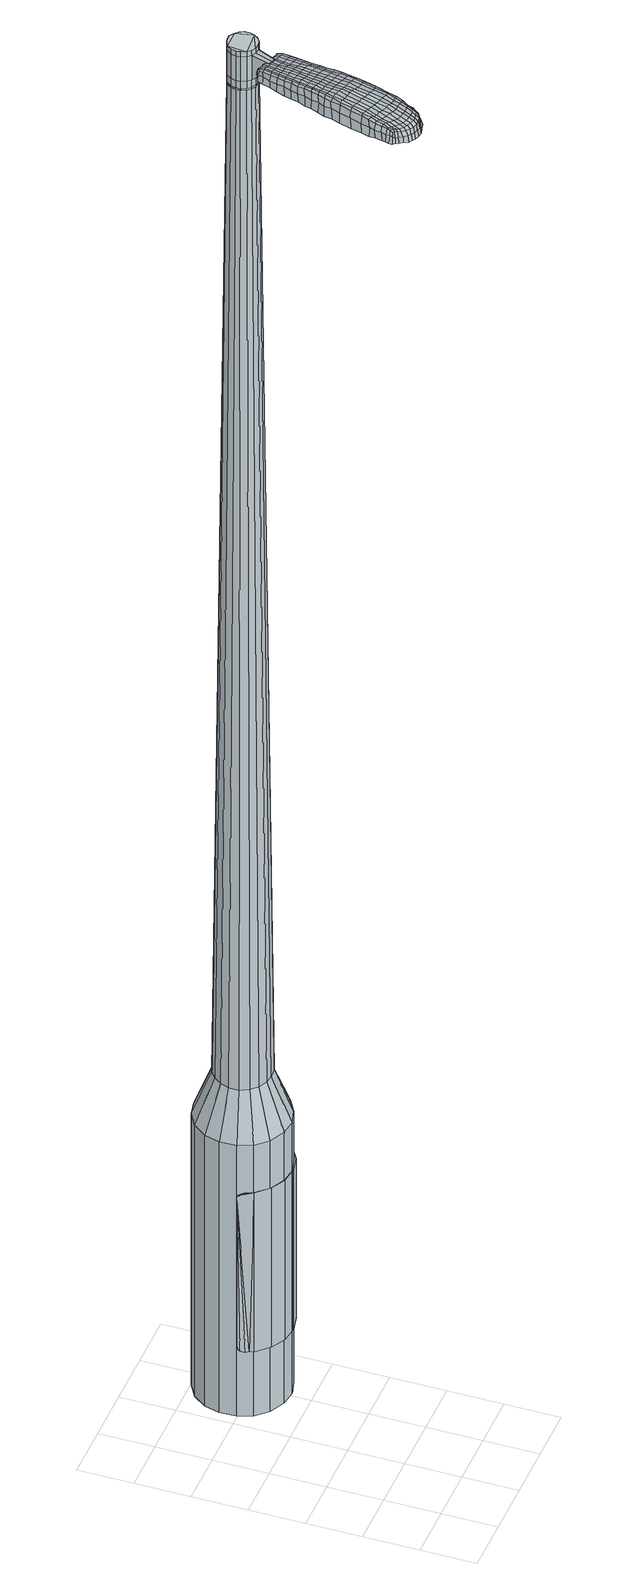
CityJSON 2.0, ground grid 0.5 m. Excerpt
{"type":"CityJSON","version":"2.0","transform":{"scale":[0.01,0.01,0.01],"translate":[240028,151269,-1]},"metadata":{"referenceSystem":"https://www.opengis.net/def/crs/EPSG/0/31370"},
"CityObjects":{
"object1":{"type":"GenericCityObject","attributes":{"cluster":845,"mean_distance_to_centroid":0.303,"new_centroid_x":240029.01,"new_centroid_y":151271.13,"mean_distance_to_camera":9.82,"H1":-1.44,"H2":-12.86,"Z_final":115.42,"cluster2":-1,"proj_x":240022.11,"proj_y":151268.99,"id_line":24039,"bearing_l":342.79,"distance":7.22,"orientation":"right","G_obj":252.79},"geometry":[{"type":"MultiSurface","lod":"2","boundaries":[[[0,1,2,3]],[[1,4,5,2]],[[4,6,7,5]],[[6,8,9,7]],[[8,10,11,9]],[[10,12,13,11]],[[12,14,15,13]],[[14,16,17,15]],[[16,18,19,17]],[[18,20,21,19]],[[20,22,23,21]],[[22,24,25,23]],[[24,26,27,25]],[[26,28,29,27]],[[28,30,31,29]],[[30,32,33,31]],[[32,34,35,33]],[[34,0,3,35]],[[36,37,38,39]],[[38,40,41,42]],[[41,43,42]],[[42,44,45,46]],[[45,47,46]],[[46,48,49,50]],[[49,51,50]],[[42,46,50,38]],[[50,52,39,38]],[[53,36,39]],[[2,5,7,35]],[[7,9,11,15]],[[11,13,15]],[[15,17,19,23]],[[19,21,23]],[[23,25,27,31]],[[27,29,31]],[[15,23,31,7]],[[31,33,35,7]],[[3,2,35]],[[1,0,54,55]],[[0,34,56,54]],[[34,32,57,56]],[[32,30,58,57]],[[30,28,59,58]],[[28,26,60,59]],[[26,24,61,60]],[[24,22,62,61]],[[22,20,63,62]],[[20,18,64,63]],[[18,16,65,64]],[[16,14,66,65]],[[14,12,67,66]],[[12,10,68,67]],[[10,8,69,68]],[[8,6,70,69]],[[6,4,71,70]],[[4,1,55,71]],[[55,54,72,73]],[[54,56,74,72]],[[56,57,75,74]],[[57,58,76,75]],[[58,59,77,76]],[[59,60,78,77]],[[60,61,79,78]],[[61,62,80,79]],[[62,63,81,80]],[[63,64,82,81]],[[64,65,83,82]],[[65,66,84,83]],[[66,67,85,84]],[[67,68,86,85]],[[68,69,87,86]],[[69,70,88,87]],[[70,71,89,88]],[[71,55,73,89]],[[72,90,91,73]],[[92,93,90,72]],[[94,95,93,92]],[[76,96,95,94]],[[97,98,96,76]],[[78,99,98,97]],[[79,100,99,78]],[[80,101,100,79]],[[81,102,101,80]],[[103,104,102,81]],[[83,105,104,103]],[[84,106,105,83]],[[107,108,106,84]],[[109,110,108,107]],[[87,111,110,109]],[[112,113,111,87]],[[114,115,113,112]],[[73,91,115,114]],[[116,117,118,119]],[[120,116,119,121]],[[122,120,121,123]],[[124,122,123,125]],[[126,124,125,127]],[[128,126,127,129]],[[130,128,129,131]],[[132,130,131,133]],[[134,132,133,135]],[[136,134,135,137]],[[138,136,137,139]],[[140,138,139,141]],[[142,140,141,143]],[[144,142,143,145]],[[146,144,145,147]],[[148,146,147,149]],[[74,92,72]],[[74,75,94,92]],[[75,76,94]],[[77,97,76]],[[77,78,97]],[[82,103,81]],[[82,83,103]],[[85,107,84]],[[85,86,109,107]],[[86,87,109]],[[88,112,87]],[[88,89,114,112]],[[89,73,114]],[[150,115,91]],[[150,151,113,115]],[[151,111,113]],[[152,110,111]],[[152,153,108,110]],[[153,106,108]],[[154,104,105]],[[154,102,104]],[[155,98,99]],[[155,96,98]],[[156,95,96]],[[156,157,93,95]],[[157,90,93]],[[39,52,148,158]],[[91,90,159,149]],[[53,39,158,117]],[[90,157,118,159]],[[36,53,117,116]],[[157,156,119,118]],[[37,36,116,120]],[[156,96,121,119]],[[38,37,120,122]],[[96,155,123,121]],[[40,38,122,124]],[[155,99,125,123]],[[41,40,124,126]],[[99,100,127,125]],[[43,41,126,128]],[[100,101,129,127]],[[42,43,128,130]],[[101,102,131,129]],[[44,42,130,132]],[[102,154,133,131]],[[45,44,132,134]],[[154,105,135,133]],[[47,45,134,136]],[[105,106,137,135]],[[46,47,136,138]],[[106,153,139,137]],[[48,46,138,140]],[[153,152,141,139]],[[49,48,140,142]],[[152,111,143,141]],[[51,49,142,144]],[[111,151,145,143]],[[50,51,144,146]],[[151,150,147,145]],[[52,50,146,148]],[[150,91,149,147]],[[148,149,160,161]],[[149,159,162,160]],[[159,118,163,162]],[[118,117,164,163]],[[117,158,165,164]],[[158,148,161,165]],[[166,167,168,169]],[[170,166,169,171]],[[166,170,172,173]],[[167,166,173,174]],[[175,176,177,178]],[[179,175,178,180]],[[175,179,181,182]],[[176,175,182,183]],[[184,185,186,187]],[[188,184,187,189]],[[184,188,190,191]],[[185,184,191,192]],[[193,194,195,196]],[[197,193,196,198]],[[193,197,199,200]],[[194,193,200,201]],[[202,203,204,205]],[[206,202,205,207]],[[202,206,208,209]],[[203,202,209,210]],[[211,212,213,214]],[[215,211,214,216]],[[211,215,217,218]],[[212,211,218,219]],[[220,221,222,223]],[[212,220,223,213]],[[220,212,219,224]],[[221,220,224,225]],[[226,227,228,229]],[[221,226,229,222]],[[226,221,225,230]],[[227,226,230,231]],[[232,170,171,233]],[[227,232,233,228]],[[232,227,231,234]],[[170,232,234,172]],[[235,236,237,238]],[[239,235,238,240]],[[235,239,241,242]],[[236,235,242,243]],[[244,245,246,247]],[[236,244,247,237]],[[244,236,243,248]],[[245,244,248,249]],[[250,251,252,253]],[[245,250,253,246]],[[250,245,249,254]],[[251,250,254,255]],[[256,257,258,259]],[[251,256,259,252]],[[256,251,255,260]],[[257,256,260,261]],[[262,167,174,263]],[[257,262,263,258]],[[262,257,261,264]],[[167,262,264,168]],[[265,266,267,268]],[[269,265,268,270]],[[265,269,271,272]],[[266,265,272,273]],[[274,275,276,277]],[[266,274,277,267]],[[274,266,273,278]],[[275,274,278,279]],[[280,281,282,283]],[[275,280,283,276]],[[280,275,279,284]],[[281,280,284,285]],[[286,179,180,287]],[[281,286,287,282]],[[286,281,285,288]],[[179,286,288,181]],[[289,290,291,292]],[[293,289,292,294]],[[289,293,295,296]],[[290,289,296,297]],[[298,299,300,301]],[[290,298,301,291]],[[298,290,297,302]],[[299,298,302,303]],[[304,305,306,307]],[[299,304,307,300]],[[304,299,303,308]],[[305,304,308,309]],[[310,311,312,313]],[[305,310,313,306]],[[310,305,309,314]],[[311,310,314,315]],[[316,176,183,317]],[[311,316,317,312]],[[316,311,315,318]],[[176,316,318,177]],[[319,205,204,320]],[[321,319,320,322]],[[319,321,323,324]],[[205,319,324,207]],[[325,321,322,326]],[[327,325,326,328]],[[325,327,329,330]],[[321,325,330,323]],[[331,327,328,332]],[[333,331,332,334]],[[331,333,335,336]],[[327,331,336,329]],[[337,333,334,338]],[[339,337,338,340]],[[337,339,341,342]],[[333,337,342,335]],[[343,339,340,344]],[[194,343,344,195]],[[343,194,201,345]],[[339,343,345,341]],[[346,347,192,191]],[[348,346,191,190]],[[346,348,349,350]],[[347,346,350,351]],[[352,353,351,350]],[[354,352,350,349]],[[352,354,355,356]],[[353,352,356,357]],[[358,359,357,356]],[[360,358,356,355]],[[358,360,361,362]],[[359,358,362,363]],[[364,365,363,362]],[[366,364,362,361]],[[364,366,199,197]],[[365,364,197,198]],[[367,368,369,370]],[[269,367,370,271]],[[367,269,270,371]],[[368,367,371,372]],[[373,188,189,374]],[[368,373,374,369]],[[373,368,372,375]],[[188,373,375,190]],[[376,377,378,379]],[[215,376,379,217]],[[376,215,216,380]],[[377,376,380,381]],[[382,383,384,385]],[[377,382,385,378]],[[382,377,381,386]],[[383,382,386,387]],[[388,185,192,389]],[[383,388,389,384]],[[388,383,387,390]],[[185,388,390,186]],[[391,392,393,394]],[[173,391,394,174]],[[391,173,172,395]],[[392,391,395,396]],[[397,398,399,400]],[[392,397,400,393]],[[397,392,396,401]],[[398,397,401,402]],[[403,196,195,404]],[[398,403,404,399]],[[403,398,402,405]],[[196,403,405,198]],[[406,407,408,409]],[[178,406,409,180]],[[406,178,177,410]],[[407,406,410,411]],[[412,200,199,413]],[[407,412,413,408]],[[412,407,411,414]],[[200,412,414,201]],[[415,416,417,418]],[[293,415,418,295]],[[415,293,294,419]],[[416,415,419,420]],[[421,206,207,422]],[[416,421,422,417]],[[421,416,420,423]],[[206,421,423,208]],[[424,425,426,427]],[[239,424,427,241]],[[424,239,240,428]],[[425,424,428,429]],[[430,431,432,433]],[[425,430,433,426]],[[430,425,429,434]],[[431,430,434,435]],[[436,203,210,437]],[[431,436,437,432]],[[436,431,435,438]],[[203,436,438,204]],[[439,440,429,428]],[[238,439,428,240]],[[439,238,237,441]],[[440,439,441,442]],[[443,444,435,434]],[[440,443,434,429]],[[443,440,442,445]],[[444,443,445,446]],[[447,320,204,438]],[[444,447,438,435]],[[447,444,446,448]],[[320,447,448,322]],[[449,450,451,452]],[[296,449,452,297]],[[449,296,295,418]],[[450,449,418,417]],[[453,324,323,454]],[[450,453,454,451]],[[453,450,417,422]],[[324,453,422,207]],[[455,456,442,441]],[[247,455,441,237]],[[455,247,246,457]],[[456,455,457,458]],[[459,460,446,445]],[[456,459,445,442]],[[459,456,458,461]],[[460,459,461,462]],[[463,326,322,448]],[[460,463,448,446]],[[463,460,462,464]],[[326,463,464,328]],[[465,466,467,468]],[[302,465,468,303]],[[465,302,297,452]],[[466,465,452,451]],[[469,330,329,470]],[[466,469,470,467]],[[469,466,451,454]],[[330,469,454,323]],[[471,472,458,457]],[[253,471,457,246]],[[471,253,252,473]],[[472,471,473,474]],[[475,476,462,461]],[[472,475,461,458]],[[475,472,474,477]],[[476,475,477,478]],[[479,332,328,464]],[[476,479,464,462]],[[479,476,478,480]],[[332,479,480,334]],[[481,482,483,484]],[[308,481,484,309]],[[481,308,303,468]],[[482,481,468,467]],[[485,336,335,486]],[[482,485,486,483]],[[485,482,467,470]],[[336,485,470,329]],[[487,488,474,473]],[[259,487,473,252]],[[487,259,258,489]],[[488,487,489,490]],[[491,492,478,477]],[[488,491,477,474]],[[491,488,490,493]],[[492,491,493,494]],[[495,338,334,480]],[[492,495,480,478]],[[495,492,494,496]],[[338,495,496,340]],[[497,498,499,500]],[[314,497,500,315]],[[497,314,309,484]],[[498,497,484,483]],[[501,342,341,502]],[[498,501,502,499]],[[501,498,483,486]],[[342,501,486,335]],[[503,504,490,489]],[[263,503,489,258]],[[503,263,174,394]],[[504,503,394,393]],[[505,506,494,493]],[[504,505,493,490]],[[505,504,393,400]],[[506,505,400,399]],[[507,344,340,496]],[[506,507,496,494]],[[507,506,399,404]],[[344,507,404,195]],[[508,509,411,410]],[[318,508,410,177]],[[508,318,315,500]],[[509,508,500,499]],[[510,345,201,414]],[[509,510,414,411]],[[510,509,499,502]],[[345,510,502,341]],[[511,512,372,371]],[[268,511,371,270]],[[511,268,267,513]],[[512,511,513,514]],[[515,348,190,375]],[[512,515,375,372]],[[515,512,514,516]],[[348,515,516,349]],[[517,518,519,520]],[[218,517,520,219]],[[517,218,217,379]],[[518,517,379,378]],[[521,522,523,524]],[[518,521,524,519]],[[521,518,378,385]],[[522,521,385,384]],[[525,347,351,526]],[[522,525,526,523]],[[525,522,384,389]],[[347,525,389,192]],[[527,528,514,513]],[[277,527,513,267]],[[527,277,276,529]],[[528,527,529,530]],[[531,354,349,516]],[[528,531,516,514]],[[531,528,530,532]],[[354,531,532,355]],[[533,534,535,536]],[[224,533,536,225]],[[533,224,219,520]],[[534,533,520,519]],[[537,538,539,540]],[[534,537,540,535]],[[537,534,519,524]],[[538,537,524,523]],[[541,353,357,542]],[[538,541,542,539]],[[541,538,523,526]],[[353,541,526,351]],[[543,544,530,529]],[[283,543,529,276]],[[543,283,282,545]],[[544,543,545,546]],[[547,360,355,532]],[[544,547,532,530]],[[547,544,546,548]],[[360,547,548,361]],[[549,550,551,552]],[[230,549,552,231]],[[549,230,225,536]],[[550,549,536,535]],[[553,554,555,556]],[[550,553,556,551]],[[553,550,535,540]],[[554,553,540,539]],[[557,359,363,558]],[[554,557,558,555]],[[557,554,539,542]],[[359,557,542,357]],[[559,560,546,545]],[[287,559,545,282]],[[559,287,180,409]],[[560,559,409,408]],[[561,366,361,548]],[[560,561,548,546]],[[561,560,408,413]],[[366,561,413,199]],[[562,563,396,395]],[[234,562,395,172]],[[562,234,231,552]],[[563,562,552,551]],[[564,565,402,401]],[[563,564,401,396]],[[564,563,551,556]],[[565,564,556,555]],[[566,365,198,405]],[[565,566,405,402]],[[566,565,555,558]],[[365,566,558,363]],[[567,568,569,570]],[[570,569,571,572]],[[573,571,569,574]],[[574,569,568,575]],[[576,577,578,579]],[[579,578,580,581]],[[582,580,578,583]],[[583,578,577,584]],[[585,586,587,588]],[[588,587,589,590]],[[591,589,587,592]],[[592,587,586,593]],[[594,595,596,597]],[[597,596,598,599]],[[600,598,596,601]],[[601,596,595,602]],[[603,604,605,606]],[[606,605,607,608]],[[609,607,605,610]],[[610,605,604,611]],[[612,613,614,615]],[[615,614,616,617]],[[618,616,614,619]],[[619,614,613,620]],[[621,622,623,624]],[[624,623,613,612]],[[620,613,623,625]],[[625,623,622,626]],[[627,628,629,630]],[[630,629,622,621]],[[626,622,629,631]],[[631,629,628,632]],[[572,571,633,634]],[[634,633,628,627]],[[632,628,633,635]],[[635,633,571,573]],[[636,637,638,639]],[[639,638,640,641]],[[642,640,638,643]],[[643,638,637,644]],[[645,646,647,648]],[[648,647,637,636]],[[644,637,647,649]],[[649,647,646,650]],[[651,652,653,654]],[[654,653,646,645]],[[650,646,653,655]],[[655,653,652,656]],[[657,658,659,660]],[[660,659,652,651]],[[656,652,659,661]],[[661,659,658,662]],[[575,568,663,664]],[[664,663,658,657]],[[662,658,663,665]],[[665,663,568,567]],[[666,667,668,669]],[[669,668,670,671]],[[672,670,668,673]],[[673,668,667,674]],[[675,676,677,678]],[[678,677,667,666]],[[674,667,677,679]],[[679,677,676,680]],[[681,682,683,684]],[[684,683,676,675]],[[680,676,683,685]],[[685,683,682,686]],[[581,580,687,688]],[[688,687,682,681]],[[686,682,687,689]],[[689,687,580,582]],[[690,691,692,693]],[[693,692,694,695]],[[696,694,692,697]],[[697,692,691,698]],[[699,700,701,702]],[[702,701,691,690]],[[698,691,701,703]],[[703,701,700,704]],[[705,706,707,708]],[[708,707,700,699]],[[704,700,707,709]],[[709,707,706,710]],[[711,712,713,714]],[[714,713,706,705]],[[710,706,713,715]],[[715,713,712,716]],[[584,577,717,718]],[[718,717,712,711]],[[716,712,717,719]],[[719,717,577,576]],[[603,606,720,721]],[[721,720,722,723]],[[724,722,720,725]],[[725,720,606,608]],[[723,722,726,727]],[[727,726,728,729]],[[730,728,726,731]],[[731,726,722,724]],[[729,728,732,733]],[[733,732,734,735]],[[736,734,732,737]],[[737,732,728,730]],[[735,734,738,739]],[[739,738,740,741]],[[742,740,738,743]],[[743,738,734,736]],[[741,740,744,745]],[[745,744,595,594]],[[602,595,744,746]],[[746,744,740,742]],[[593,747,748,592]],[[592,748,749,591]],[[750,749,748,751]],[[751,748,747,752]],[[752,753,754,751]],[[751,754,755,750]],[[756,755,754,757]],[[757,754,753,758]],[[758,759,760,757]],[[757,760,761,756]],[[762,761,760,763]],[[763,760,759,764]],[[764,765,766,763]],[[763,766,767,762]],[[600,767,766,598]],[[598,766,765,599]],[[768,769,770,771]],[[771,770,670,672]],[[671,670,770,772]],[[772,770,769,773]],[[590,589,774,775]],[[775,774,769,768]],[[773,769,774,776]],[[776,774,589,591]],[[777,778,779,780]],[[780,779,616,618]],[[617,616,779,781]],[[781,779,778,782]],[[783,784,785,786]],[[786,785,778,777]],[[782,778,785,787]],[[787,785,784,788]],[[593,586,789,790]],[[790,789,784,783]],[[788,784,789,791]],[[791,789,586,585]],[[792,793,794,795]],[[795,794,574,575]],[[573,574,794,796]],[[796,794,793,797]],[[798,799,800,801]],[[801,800,793,792]],[[797,793,800,802]],[[802,800,799,803]],[[594,597,804,805]],[[805,804,799,798]],[[803,799,804,806]],[[806,804,597,599]],[[807,808,809,810]],[[810,809,579,581]],[[576,579,809,811]],[[811,809,808,812]],[[600,601,813,814]],[[814,813,808,807]],[[812,808,813,815]],[[815,813,601,602]],[[816,817,818,819]],[[819,818,694,696]],[[695,694,818,820]],[[820,818,817,821]],[[608,607,822,823]],[[823,822,817,816]],[[821,817,822,824]],[[824,822,607,609]],[[825,826,827,828]],[[828,827,640,642]],[[641,640,827,829]],[[829,827,826,830]],[[831,832,833,834]],[[834,833,826,825]],[[830,826,833,835]],[[835,833,832,836]],[[611,604,837,838]],[[838,837,832,831]],[[836,832,837,839]],[[839,837,604,603]],[[830,840,841,829]],[[829,841,639,641]],[[636,639,841,842]],[[842,841,840,843]],[[836,844,845,835]],[[835,845,840,830]],[[843,840,845,846]],[[846,845,844,847]],[[603,721,161,839]],[[839,161,844,836]],[[847,844,161,848]],[[848,161,721,723]],[[849,850,851,852]],[[852,851,697,698]],[[696,697,851,819]],[[819,851,850,816]],[[724,725,853,854]],[[854,853,850,849]],[[816,850,853,823]],[[823,853,725,608]],[[843,855,856,842]],[[842,856,648,636]],[[645,648,856,857]],[[856,855,857]],[[847,858,859,846]],[[846,859,855,843]],[[857,855,859,860]],[[860,859,858,861]],[[723,727,862,848]],[[848,862,858,847]],[[861,858,862,863]],[[863,862,727,729]],[[864,865,866,867]],[[867,866,703,704]],[[698,703,866,852]],[[852,866,865,849]],[[730,731,868,869]],[[869,868,865,864]],[[849,865,868,854]],[[854,868,731,724]],[[870,871,857]],[[857,871,654,645]],[[651,654,871,872]],[[872,871,870,873]],[[861,874,875,860]],[[860,875,870,857]],[[873,870,875,876]],[[876,875,874,877]],[[729,733,878,863]],[[863,878,874,861]],[[877,874,878,879]],[[879,878,733,735]],[[880,881,882,883]],[[883,882,709,710]],[[704,709,882,867]],[[867,882,881,864]],[[736,737,884,885]],[[885,884,881,880]],[[864,881,884,869]],[[869,884,737,730]],[[873,886,887,872]],[[872,887,660,651]],[[657,660,887,888]],[[888,887,886,889]],[[877,890,891,876]],[[876,891,886,873]],[[889,886,891,892]],[[892,891,890,893]],[[735,739,894,879]],[[879,894,890,877]],[[893,890,894,895]],[[895,894,739,741]],[[896,897,898,899]],[[899,898,715,716]],[[710,715,898,883]],[[883,898,897,880]],[[742,743,900,901]],[[901,900,897,896]],[[880,897,900,885]],[[885,900,743,736]],[[889,902,903,888]],[[888,903,664,657]],[[575,664,903,795]],[[795,903,902,792]],[[893,904,905,892]],[[892,905,902,889]],[[792,902,905,801]],[[801,905,904,798]],[[741,745,906,895]],[[895,906,904,893]],[[798,904,906,805]],[[805,906,745,594]],[[812,907,908,811]],[[811,908,719,576]],[[716,719,908,899]],[[899,908,907,896]],[[602,746,909,815]],[[815,909,907,812]],[[896,907,909,901]],[[901,909,746,742]],[[773,910,911,772]],[[772,911,669,671]],[[666,669,911,912]],[[912,911,910,913]],[[591,749,914,776]],[[776,914,910,773]],[[913,910,914,915]],[[915,914,749,750]],[[916,917,918,919]],[[919,918,619,620]],[[618,619,918,780]],[[780,918,917,777]],[[920,921,922,923]],[[923,922,917,916]],[[777,917,922,786]],[[786,922,921,783]],[[752,747,924,925]],[[925,924,921,920]],[[783,921,924,790]],[[790,924,747,593]],[[913,926,927,912]],[[912,927,678,666]],[[675,678,927,928]],[[928,927,926,929]],[[750,755,930,915]],[[915,930,926,913]],[[929,926,930,931]],[[931,930,755,756]],[[932,933,934,935]],[[935,934,625,626]],[[620,625,934,919]],[[919,934,933,916]],[[936,937,938,939]],[[939,938,933,932]],[[916,933,938,923]],[[923,938,937,920]],[[758,753,940,941]],[[941,940,937,936]],[[920,937,940,925]],[[925,940,753,752]],[[929,942,943,928]],[[928,943,684,675]],[[681,684,943,944]],[[944,943,942,945]],[[756,761,946,931]],[[931,946,942,929]],[[945,942,946,947]],[[947,946,761,762]],[[948,949,950,951]],[[951,950,631,632]],[[626,631,950,935]],[[935,950,949,932]],[[952,953,954,955]],[[955,954,949,948]],[[932,949,954,939]],[[939,954,953,936]],[[764,759,956,957]],[[957,956,953,952]],[[936,953,956,941]],[[941,956,759,758]],[[945,958,959,944]],[[944,959,688,681]],[[581,688,959,810]],[[810,959,958,807]],[[762,767,960,947]],[[947,960,958,945]],[[807,958,960,814]],[[814,960,767,600]],[[797,961,962,796]],[[796,962,635,573]],[[632,635,962,951]],[[951,962,961,948]],[[803,963,964,802]],[[802,964,961,797]],[[948,961,964,955]],[[955,964,963,952]],[[599,765,965,806]],[[806,965,963,803]],[[952,963,965,957]],[[957,965,765,764]],[[567,570,169,168]],[[570,572,171,169]],[[582,583,182,181]],[[583,584,183,182]],[[585,588,187,186]],[[588,590,189,187]],[[609,610,209,208]],[[610,611,210,209]],[[612,615,214,213]],[[615,617,216,214]],[[621,624,223,222]],[[624,612,213,223]],[[627,630,229,228]],[[630,621,222,229]],[[572,634,233,171]],[[634,627,228,233]],[[642,643,242,241]],[[643,644,243,242]],[[644,649,248,243]],[[649,650,249,248]],[[650,655,254,249]],[[655,656,255,254]],[[656,661,260,255]],[[661,662,261,260]],[[662,665,264,261]],[[665,567,168,264]],[[672,673,272,271]],[[673,674,273,272]],[[674,679,278,273]],[[679,680,279,278]],[[680,685,284,279]],[[685,686,285,284]],[[686,689,288,285]],[[689,582,181,288]],[[690,693,292,291]],[[693,695,294,292]],[[699,702,301,300]],[[702,690,291,301]],[[705,708,307,306]],[[708,699,300,307]],[[711,714,313,312]],[[714,705,306,313]],[[584,718,317,183]],[[718,711,312,317]],[[768,771,370,369]],[[771,672,271,370]],[[590,775,374,189]],[[775,768,369,374]],[[617,781,380,216]],[[781,782,381,380]],[[782,787,386,381]],[[787,788,387,386]],[[788,791,390,387]],[[791,585,186,390]],[[695,820,419,294]],[[820,821,420,419]],[[821,824,423,420]],[[824,609,208,423]],[[825,828,427,426]],[[828,642,241,427]],[[831,834,433,432]],[[834,825,426,433]],[[611,838,437,210]],[[838,831,432,437]],[[966,967,968,969]],[[970,971,969,968]],[[972,973,974,975]],[[976,977,978,979]],[[967,980,981,968]],[[982,970,968,981]],[[983,972,975,984]],[[985,986,977,976]],[[980,987,988,981]],[[988,989,982,981]],[[990,983,984,991]],[[992,986,985,993]],[[987,994,995,988]],[[995,996,989,988]],[[997,990,991,998]],[[999,992,993,1000]],[[1001,1002,1003,1004]],[[1005,1006,1002,1001]],[[1005,1007,1008,1006]],[[1007,1009,1010,1008]],[[1011,1012,1013,1014]],[[1015,1016,1012,1011]],[[1017,1018,1016,1015]],[[1019,1020,1018,1017]],[[1014,1003,1002,1011]],[[1011,1002,1006,1015]],[[1006,1008,1017,1015]],[[1008,1010,1019,1017]],[[975,974,971,970]],[[984,975,970,982]],[[989,991,984,982]],[[996,998,991,989]],[[976,979,973,972]],[[985,976,972,983]],[[993,985,983,990]],[[1000,993,990,997]],[[977,1001,1004,978]],[[986,1005,1001,977]],[[1007,1005,986,992]],[[1009,1007,992,999]],[[1021,1022,1023,1024]],[[1023,1025,1026,1027]],[[1023,1027,1028,1029]],[[1023,1029,1024]],[[1030,1021,1024,1031]],[[1032,1031,1024,1033]],[[1034,1033,1024]],[[1035,1023,1022,1036]],[[1037,1035,1036,1038]],[[1039,1037,1038,1040]],[[1041,1039,1040,1042]],[[1043,1041,1042,1044]],[[1044,1045,1046,1047]],[[1044,1047,1048,1049]],[[1044,1049,1050,1051]],[[1050,1052,1053,1054]],[[1050,1054,1055,1056]],[[1050,1056,1051]],[[1044,1051,1043]],[[1057,1058,1022,1021]],[[1059,1060,1025,1023]],[[1061,1062,1034,1024]],[[1058,1063,1036,1022]],[[1064,1059,1023,1035]],[[1063,1065,1038,1036]],[[1066,1064,1035,1037]],[[1065,1067,1040,1038]],[[1068,1066,1037,1039]],[[1067,1069,1042,1040]],[[1070,1068,1039,1041]],[[1069,1071,1044,1042]],[[1072,1070,1041,1043]],[[1071,1073,1045,1044]],[[1074,1075,1052,1050]],[[1076,1072,1043,1051]],[[1046,1045,1073,1077]],[[1047,1046,1077,1078]],[[1048,1047,1078,1079]],[[1049,1048,1079,1080]],[[1050,1049,1080,1074]],[[1081,1057,1021,1030]],[[1082,1081,1030,1031]],[[1083,1082,1031,1032]],[[1084,1083,1032,1033]],[[1062,1084,1033,1034]],[[1026,1025,1060,1085]],[[1053,1052,1075,1086]],[[1027,1026,1085,1087]],[[1028,1027,1087,1088]],[[1029,1028,1088,1089]],[[1024,1029,1089,1061]],[[1054,1053,1086,1090]],[[1055,1054,1090,1091]],[[1056,1055,1091,1092]],[[1051,1056,1092,1076]]]}]}
},
"vertices":[
[90,170,384],[76,177,384],[76,177,96],[90,170,96],[66,188,384],[66,188,96],[61,201,384],[61,201,96],[60,216,384],[60,216,96],[64,230,384],[64,230,96],[73,242,384],[73,242,96],[86,250,384],[86,250,96],[100,253,384],[100,253,96],[115,251,384],[115,251,96],[128,244,384],[128,244,96],[138,234,384],[138,234,96],[143,220,384],[143,220,96],[144,205,384],[144,205,96],[140,191,384],[140,191,96],[131,180,384],[131,180,96],[118,172,384],[118,172,96],[104,168,384],[104,168,96],[107,198,1524],[111,201,1524],[114,205,1524],[98,198,1524],[115,209,1524],[115,214,1524],[110,221,1524],[113,218,1524],[106,224,1524],[101,224,1524],[93,221,1524],[97,223,1524],[90,217,1524],[89,212,1524],[91,203,1524],[89,208,1524],[94,200,1524],[103,197,1524],[95,187,429],[87,191,429],[103,186,429],[112,187,429],[119,192,429],[124,199,429],[127,208,429],[127,216,429],[123,224,429],[117,231,429],[110,235,429],[101,236,429],[92,234,429],[85,229,429],[80,222,429],[77,214,429],[77,205,429],[81,197,429],[98,198,1483],[94,200,1483],[103,197,1483],[107,198,1483],[111,201,1483],[114,205,1483],[115,209,1483],[115,214,1483],[113,218,1483],[110,221,1483],[106,224,1483],[101,224,1483],[97,223,1483],[93,221,1483],[90,217,1483],[89,212,1483],[89,208,1483],[91,203,1483],[98,198,1485],[94,200,1485],[103,198,1483],[103,198,1485],[107,199,1483],[107,199,1485],[111,201,1485],[113,205,1483],[113,205,1485],[115,209,1485],[115,214,1485],[113,218,1485],[110,221,1485],[106,223,1483],[106,223,1485],[101,224,1485],[97,223,1485],[93,220,1483],[93,220,1485],[91,217,1483],[91,217,1485],[89,212,1485],[90,208,1483],[90,208,1485],[91,204,1483],[91,204,1485],[107,198,1519],[103,197,1519],[103,197,1493],[107,198,1493],[111,201,1519],[111,201,1493],[114,205,1519],[114,205,1493],[115,209,1519],[115,209,1493],[115,214,1519],[115,214,1493],[113,218,1519],[113,218,1493],[110,221,1519],[110,221,1493],[106,224,1519],[106,224,1493],[101,224,1519],[101,224,1493],[97,223,1519],[97,223,1493],[93,221,1519],[93,221,1493],[90,217,1519],[90,217,1493],[89,212,1519],[89,212,1493],[89,208,1519],[89,208,1493],[91,203,1519],[91,203,1493],[94,200,1519],[94,200,1493],[91,203,1485],[89,208,1485],[90,217,1485],[93,221,1485],[106,224,1485],[114,205,1485],[107,198,1485],[103,197,1485],[98,198,1519],[98,198,1493],[89,181,1513],[89,181,1518],[93,180,1513],[96,179,1513],[96,179,1518],[93,180,1518],[52,115,1519],[54,122,1518],[52,121,1509],[50,114,1510],[49,107,1519],[47,106,1510],[51,107,1526],[54,116,1525],[56,122,1525],[89,103,1519],[91,110,1518],[89,112,1525],[88,105,1525],[86,95,1519],[85,96,1526],[87,93,1510],[90,102,1510],[92,109,1509],[50,39,1519],[47,40,1519],[46,39,1513],[50,38,1513],[54,38,1519],[54,37,1513],[55,40,1524],[51,40,1524],[47,41,1524],[72,109,1530],[74,116,1529],[71,117,1529],[69,110,1530],[69,101,1531],[66,102,1531],[73,99,1530],[76,108,1530],[78,115,1529],[96,186,1512],[93,187,1512],[93,186,1517],[95,185,1517],[99,186,1512],[98,184,1517],[99,185,1506],[96,186,1506],[93,186,1506],[36,58,1519],[36,61,1519],[35,61,1512],[34,58,1512],[36,56,1518],[34,55,1512],[37,56,1522],[37,58,1523],[38,61,1524],[37,66,1519],[38,72,1519],[37,71,1512],[36,65,1512],[39,66,1524],[40,72,1525],[40,77,1519],[42,85,1519],[40,84,1511],[38,77,1511],[41,78,1526],[44,85,1526],[46,96,1519],[44,95,1510],[47,96,1526],[78,184,1513],[75,177,1513],[76,177,1518],[79,185,1517],[80,189,1512],[80,188,1516],[79,189,1506],[76,184,1507],[74,177,1507],[72,170,1514],[70,163,1515],[71,163,1520],[74,170,1519],[71,170,1507],[68,162,1507],[67,156,1515],[64,149,1516],[66,150,1522],[69,156,1521],[65,155,1508],[63,148,1508],[62,142,1517],[59,135,1517],[61,136,1524],[64,143,1523],[60,141,1508],[58,135,1509],[57,128,1518],[59,129,1524],[55,128,1509],[70,47,1519],[71,50,1519],[70,50,1524],[68,47,1523],[68,45,1518],[68,45,1522],[69,43,1512],[71,45,1512],[72,48,1512],[73,54,1519],[75,60,1519],[74,61,1525],[72,55,1524],[74,53,1512],[76,58,1512],[77,65,1519],[80,73,1519],[78,74,1526],[76,66,1526],[78,64,1511],[81,71,1511],[83,84,1519],[82,85,1526],[84,82,1510],[107,175,1513],[105,168,1513],[106,166,1507],[107,174,1507],[108,181,1512],[108,180,1506],[107,180,1516],[106,176,1517],[104,169,1518],[103,160,1514],[101,153,1515],[102,152,1507],[104,159,1507],[102,162,1519],[100,154,1520],[99,146,1515],[98,139,1516],[99,137,1508],[100,144,1508],[98,147,1521],[97,140,1522],[96,131,1517],[94,124,1517],[95,123,1509],[97,130,1508],[95,133,1523],[93,126,1524],[92,117,1518],[93,116,1509],[91,119,1524],[94,180,1519],[91,181,1519],[92,173,1520],[89,174,1520],[94,172,1520],[96,179,1519],[89,166,1522],[87,167,1522],[87,159,1523],[85,160,1523],[90,158,1523],[92,165,1521],[85,152,1524],[82,153,1524],[83,145,1525],[80,145,1525],[86,144,1525],[88,151,1524],[81,138,1526],[78,138,1526],[79,130,1527],[76,131,1527],[82,129,1527],[84,137,1526],[76,123,1528],[73,124,1528],[80,122,1528],[52,43,1527],[48,44,1527],[56,43,1526],[57,47,1527],[53,47,1528],[49,48,1528],[55,53,1529],[51,54,1529],[59,53,1528],[61,60,1530],[57,60,1530],[53,61,1530],[59,67,1531],[56,68,1531],[63,66,1530],[66,75,1531],[62,76,1531],[58,77,1531],[66,88,1531],[62,89,1531],[69,87,1531],[67,43,1518],[64,41,1519],[65,40,1513],[68,42,1513],[66,44,1523],[64,43,1523],[59,40,1519],[60,39,1513],[60,41,1524],[36,53,1518],[37,51,1518],[38,52,1523],[37,54,1523],[35,53,1513],[36,50,1513],[38,47,1519],[41,44,1519],[41,46,1524],[39,49,1523],[38,47,1513],[40,43,1513],[43,42,1519],[44,43,1524],[43,41,1513],[55,115,1528],[57,115,1528],[59,121,1528],[58,122,1527],[52,107,1528],[54,106,1529],[60,114,1529],[63,112,1530],[65,119,1529],[62,120,1528],[57,105,1529],[60,104,1530],[66,111,1530],[68,118,1529],[63,103,1531],[86,105,1528],[84,106,1529],[81,98,1529],[84,97,1528],[88,112,1527],[86,113,1528],[80,107,1529],[77,98,1530],[82,114,1528],[107,183,1512],[105,183,1512],[104,182,1517],[106,182,1517],[108,182,1506],[106,182,1506],[102,184,1512],[101,183,1517],[102,183,1506],[82,191,1512],[83,190,1512],[82,190,1506],[81,190,1506],[82,190,1517],[83,189,1517],[86,190,1512],[88,189,1512],[87,188,1506],[85,189,1506],[86,188,1517],[88,188,1517],[91,188,1512],[90,187,1506],[90,187,1517],[80,184,1519],[82,184,1519],[78,177,1520],[79,177,1520],[84,183,1519],[86,182,1519],[82,176,1520],[84,175,1520],[89,182,1519],[87,175,1520],[105,177,1519],[103,177,1519],[101,170,1520],[103,169,1520],[100,178,1519],[98,171,1520],[75,170,1521],[77,170,1521],[73,163,1522],[74,163,1522],[79,169,1521],[82,168,1521],[77,162,1522],[79,161,1523],[84,168,1522],[82,160,1523],[101,162,1521],[99,163,1521],[97,156,1522],[99,155,1522],[96,164,1521],[94,157,1522],[70,156,1523],[72,156,1523],[68,149,1524],[69,149,1524],[74,155,1523],[77,154,1524],[72,148,1525],[75,147,1525],[80,153,1524],[77,146,1525],[97,148,1523],[95,148,1523],[93,141,1524],[95,141,1524],[92,150,1524],[90,142,1525],[65,142,1525],[67,142,1525],[63,136,1526],[64,135,1526],[69,141,1526],[72,140,1526],[67,134,1527],[70,133,1527],[75,139,1526],[73,132,1527],[93,134,1525],[91,134,1525],[89,127,1526],[92,126,1526],[88,135,1526],[86,128,1527],[60,129,1527],[62,128,1527],[64,127,1527],[67,126,1528],[70,125,1528],[90,119,1527],[88,120,1527],[84,121,1528],[67,47,1525],[65,45,1525],[68,50,1526],[66,49,1526],[60,44,1526],[62,48,1527],[38,56,1525],[39,54,1525],[39,58,1526],[38,60,1525],[40,51,1525],[42,48,1526],[43,52,1527],[41,55,1526],[45,46,1526],[46,50,1527],[70,55,1526],[68,54,1527],[73,60,1527],[70,60,1528],[64,53,1528],[66,60,1529],[40,65,1526],[41,63,1527],[42,69,1528],[41,71,1527],[43,61,1527],[45,58,1528],[47,65,1529],[44,67,1528],[48,56,1528],[50,63,1530],[75,66,1528],[72,66,1529],[77,74,1528],[75,74,1529],[68,66,1529],[71,74,1530],[43,77,1528],[44,75,1528],[47,83,1529],[45,85,1528],[46,73,1529],[49,72,1530],[52,80,1530],[49,82,1530],[52,70,1530],[55,78,1531],[80,86,1529],[78,86,1529],[74,86,1530],[49,96,1528],[50,95,1529],[53,93,1530],[56,92,1530],[59,91,1531],[54,120,1509],[56,121,1518],[54,114,1518],[52,114,1509],[51,106,1519],[49,105,1510],[53,107,1525],[56,115,1525],[58,121,1525],[87,112,1525],[89,111,1518],[87,104,1518],[86,105,1525],[84,96,1519],[83,97,1525],[85,94,1510],[88,102,1509],[90,109,1509],[47,41,1513],[48,42,1519],[51,41,1519],[50,40,1513],[54,41,1519],[54,40,1513],[55,42,1524],[51,42,1524],[48,43,1524],[71,117,1528],[74,116,1528],[72,109,1529],[69,110,1529],[69,100,1529],[66,101,1529],[73,99,1529],[75,108,1529],[77,115,1528],[92,184,1516],[93,185,1512],[95,184,1512],[95,183,1516],[98,183,1512],[97,183,1516],[98,182,1506],[95,183,1506],[92,184,1506],[37,61,1512],[38,61,1519],[38,58,1518],[36,57,1512],[38,56,1518],[36,55,1512],[39,56,1522],[39,58,1523],[40,61,1523],[39,70,1512],[40,71,1519],[39,66,1519],[38,65,1512],[41,66,1524],[42,71,1525],[42,84,1511],[44,84,1519],[42,77,1519],[40,76,1511],[43,77,1525],[46,85,1526],[47,95,1519],[46,94,1510],[49,96,1526],[78,177,1518],[77,176,1513],[80,183,1513],[81,184,1517],[82,188,1512],[82,187,1515],[80,188,1506],[78,183,1506],[76,176,1507],[73,163,1520],[72,162,1514],[74,169,1514],[76,170,1519],[73,169,1507],[70,162,1507],[68,149,1522],[66,148,1516],[69,155,1515],[70,156,1521],[67,155,1508],[65,148,1508],[63,135,1523],[61,135,1517],[64,141,1516],[65,142,1522],[62,141,1508],[59,134,1508],[59,128,1517],[60,128,1524],[57,127,1509],[68,51,1523],[69,51,1519],[68,48,1518],[67,48,1523],[67,46,1518],[66,47,1522],[68,45,1512],[69,46,1512],[70,49,1512],[72,61,1525],[73,60,1519],[71,55,1519],[70,56,1524],[72,54,1512],[74,59,1512],[77,74,1526],[78,73,1519],[75,66,1519],[74,67,1525],[76,64,1511],[79,72,1511],[81,84,1519],[80,86,1526],[82,83,1510],[104,167,1507],[103,168,1513],[105,175,1513],[105,174,1506],[106,180,1512],[106,179,1506],[105,180,1515],[104,176,1517],[102,169,1518],[100,152,1507],[99,154,1514],[101,161,1514],[102,160,1507],[100,162,1519],[98,155,1520],[97,138,1508],[96,139,1516],[98,146,1515],[99,145,1508],[97,147,1521],[95,140,1522],[93,123,1508],[92,125,1517],[94,132,1516],[95,130,1508],[93,133,1522],[91,126,1523],[90,118,1517],[91,116,1509],[89,119,1524],[93,179,1518],[91,180,1518],[91,172,1519],[89,173,1519],[94,172,1519],[96,178,1518],[89,165,1520],[87,166,1520],[87,158,1521],[84,159,1521],[90,157,1521],[92,164,1520],[85,151,1523],[82,152,1523],[83,144,1524],[80,145,1524],[86,143,1524],[88,150,1523],[80,137,1525],[78,138,1525],[78,130,1526],[75,131,1526],[81,129,1526],[84,136,1525],[76,123,1527],[73,124,1527],[79,122,1527],[49,45,1526],[52,44,1526],[55,44,1525],[57,48,1526],[53,48,1526],[50,49,1526],[52,55,1528],[55,54,1528],[59,54,1527],[61,60,1528],[57,61,1529],[54,62,1529],[56,69,1530],[59,68,1530],[63,67,1529],[65,75,1530],[62,76,1530],[59,77,1530],[62,89,1530],[66,88,1530],[69,87,1530],[64,42,1513],[63,43,1518],[66,45,1518],[67,44,1512],[65,46,1523],[63,45,1523],[59,42,1519],[59,41,1513],[59,43,1523],[40,53,1523],[39,52,1518],[38,54,1518],[39,55,1523],[37,54,1512],[38,51,1512],[43,47,1523],[42,46,1519],[40,49,1519],[41,50,1523],[39,48,1513],[42,45,1513],[45,43,1519],[45,45,1524],[44,43,1513],[60,121,1527],[58,114,1527],[57,115,1527],[59,121,1526],[54,106,1527],[55,106,1528],[65,119,1528],[63,112,1528],[60,113,1528],[62,120,1527],[57,105,1528],[60,104,1529],[66,111,1529],[68,118,1528],[63,102,1529],[81,98,1528],[83,106,1527],[85,106,1527],[82,97,1527],[87,112,1526],[85,113,1527],[79,107,1528],[77,98,1528],[81,114,1527],[104,181,1516],[105,181,1512],[106,181,1512],[105,181,1516],[106,180,1506],[105,180,1506],[101,182,1512],[101,182,1516],[102,181,1506],[82,188,1506],[83,188,1512],[82,189,1512],[81,188,1506],[82,188,1516],[83,187,1516],[87,186,1506],[87,187,1512],[85,188,1512],[84,187,1506],[85,187,1516],[87,186,1516],[90,186,1512],[89,185,1506],[90,185,1516],[82,183,1518],[81,183,1518],[79,177,1519],[79,176,1519],[86,182,1518],[84,182,1518],[82,176,1519],[84,175,1519],[86,174,1519],[101,170,1519],[102,176,1518],[103,176,1518],[102,169,1519],[99,177,1518],[98,171,1519],[77,169,1520],[76,170,1520],[74,162,1521],[82,168,1520],[79,169,1520],[77,161,1521],[79,161,1521],[84,167,1520],[82,160,1521],[97,155,1521],[99,162,1520],[100,162,1520],[98,155,1521],[95,163,1520],[93,156,1521],[72,155,1522],[71,156,1522],[69,149,1523],[70,148,1523],[77,154,1522],[74,154,1522],[72,147,1523],[75,147,1524],[80,153,1523],[77,146,1524],[93,141,1523],[95,148,1522],[96,148,1522],[94,141,1523],[91,149,1522],[89,142,1523],[67,141,1524],[66,142,1524],[64,135,1525],[65,134,1525],[72,140,1525],[69,140,1524],[67,134,1525],[70,133,1526],[75,139,1525],[73,132,1526],[89,127,1525],[91,134,1524],[92,133,1524],[90,126,1525],[87,135,1524],[85,128,1525],[62,128,1526],[61,128,1526],[68,126,1527],[65,127,1526],[70,125,1527],[87,120,1526],[88,119,1526],[83,121,1526],[64,47,1524],[66,48,1524],[67,51,1525],[65,50,1525],[60,45,1525],[61,48,1525],[41,58,1525],[40,55,1524],[39,57,1524],[40,60,1525],[44,53,1526],[43,49,1525],[41,52,1524],[42,55,1525],[46,47,1525],[47,51,1526],[67,55,1526],[69,56,1526],[71,61,1526],[69,61,1527],[63,54,1526],[65,60,1527],[43,69,1527],[42,63,1526],[41,65,1526],[43,71,1526],[48,65,1528],[46,59,1527],[44,61,1526],[45,67,1527],[49,57,1527],[51,63,1528],[72,67,1527],[73,67,1527],[76,75,1527],[74,75,1528],[67,67,1528],[70,75,1529],[47,83,1528],[45,75,1527],[44,77,1527],[46,84,1527],[52,80,1529],[50,72,1529],[47,74,1528],[50,82,1528],[53,70,1529],[55,78,1530],[77,86,1528],[79,86,1528],[73,87,1529],[51,94,1528],[50,95,1528],[56,92,1529],[53,93,1529],[59,90,1530],[81,188,1508],[87,186,1508],[76,155,1509],[69,158,1509],[69,135,1510],[61,137,1510],[57,97,1512],[48,100,1512],[53,117,1511],[62,114,1511],[51,80,1513],[48,67,1514],[39,70,1514],[43,83,1513],[93,184,1508],[84,153,1509],[77,132,1510],[66,94,1512],[71,112,1511],[60,77,1513],[56,64,1514],[100,182,1508],[91,151,1509],[86,130,1510],[75,92,1512],[80,109,1511],[65,62,1514],[69,74,1513],[106,180,1508],[99,148,1509],[94,127,1510],[84,89,1512],[89,106,1511],[73,59,1514],[78,72,1513],[44,54,1514],[44,49,1514],[38,51,1514],[36,57,1514],[52,52,1514],[51,47,1514],[60,49,1514],[58,45,1514],[68,47,1514],[65,43,1514],[45,44,1515],[48,40,1515],[47,40,1515],[41,45,1515],[50,43,1515],[49,40,1515],[54,41,1515],[50,39,1515],[58,40,1515],[51,39,1515],[134,181,334],[131,178,334],[131,178,165],[140,189,171],[134,181,165],[136,184,165],[138,186,166],[139,188,167],[140,189,169],[136,184,334],[138,186,333],[139,188,332],[140,189,331],[140,189,328],[118,170,165],[118,170,334],[104,167,165],[104,167,334],[89,169,165],[89,169,334],[76,176,165],[76,176,334],[65,187,165],[65,187,334],[64,191,334],[62,194,334],[61,197,333],[60,198,332],[60,200,331],[59,200,328],[64,191,165],[59,200,171],[60,200,169],[60,198,167],[61,197,166],[62,194,165],[131,183,334],[129,180,334],[129,180,165],[131,183,165],[137,191,171],[137,191,328],[117,173,334],[117,173,165],[104,170,334],[104,170,165],[90,172,334],[90,172,165],[77,178,334],[77,178,165],[68,188,334],[68,188,165],[66,192,334],[62,201,328],[62,201,171],[66,192,165],[65,195,334],[64,198,333],[63,200,332],[62,201,331],[134,186,334],[135,188,333],[136,190,332],[137,191,331],[134,186,165],[62,201,169],[135,188,166],[136,190,167],[137,191,169],[63,200,167],[64,198,166],[65,195,165]
]}
